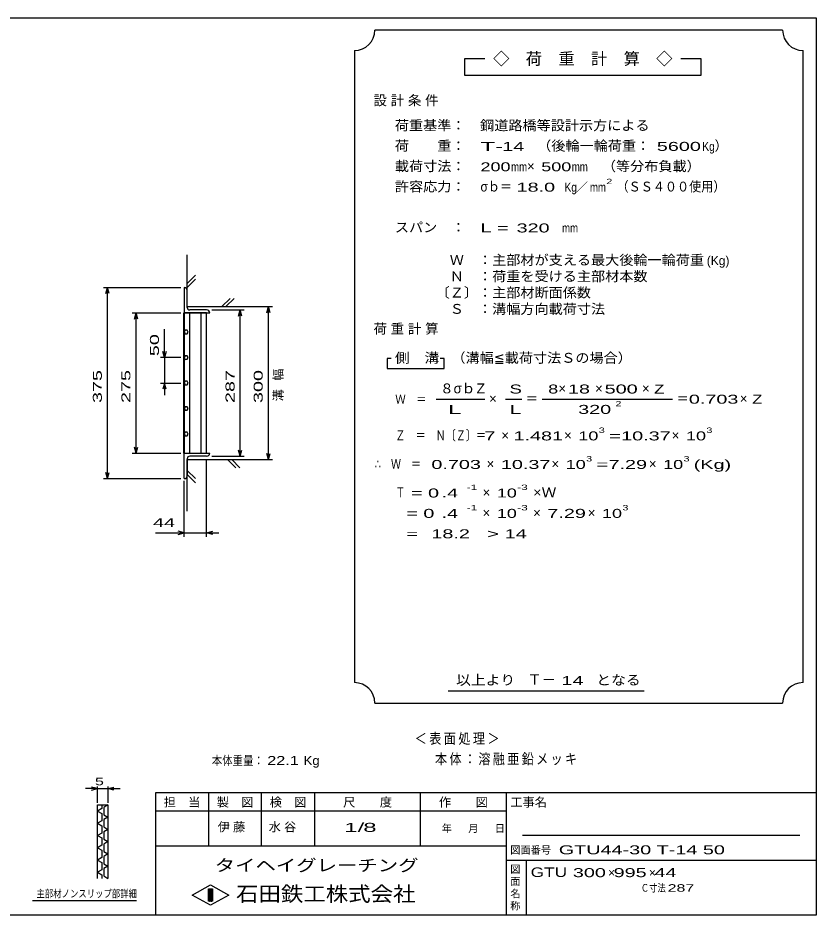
# Model space of a CAD drawing. Units: millimetres, scale not verified. Extents: x -1456 to 1385, y -1026 to 843.
# Drawn here: x -181 to 1385, y -917 to 843 of the extents above; entities that cross this region are included whole.
import ezdxf
from ezdxf.enums import TextEntityAlignment as Align

# ---------------------------------------------------------------- set-up
doc = ezdxf.new("R2010")
doc.units = ezdxf.units.MM
doc.header["$LTSCALE"] = 8
for name, color, linetype, lineweight in [('0_2', 150, 'Continuous', 25), ('16', 3, 'Continuous', 25), ('22', 4, 'Continuous', 25), ('24', 2, 'Continuous', 25), ('32', 4, 'Continuous', 25)]:
    doc.layers.add(name, color=color, linetype=linetype, lineweight=lineweight)
doc.styles.add('ベクトル', font='')
doc.styles.get('ベクトル').set_extended_font_data('ベクトル')

msp = doc.modelspace()

# ---------------------------------------------------------------- linework, layer by layer
at = {"layer": '0_2'}
for p, q in [((-1383.2, 842.8), (1384.8, 842.8)), ((1384.8, 842.8), (1384.8, -917.2)), ((1384.8, -677.2), (88.8, -677.2)), ((88.8, -677.2), (88.8, -917.2)), ((192.8, -677.2), (192.8, -781.2)), ((296.8, -781.2), (296.8, -677.2)), ((400.8, -677.2), (400.8, -781.2)), ((608.8, -781.2), (608.8, -677.2)), ((776.8, -677.2), (776.8, -917.2)), ((776.8, -713.2), (88.8, -713.2)), ((1352.8, -761.2), (808.8, -761.2)), ((88.8, -781.2), (776.8, -781.2)), ((776.8, -809.2), (1384.8, -809.2)), ((816.8, -917.2), (816.8, -809.2)), ((160.8, -878), (196.8, -858)), ((196.8, -858), (232.8, -878)), ((196.8, -898), (160.8, -878)), ((192.8, -866), (200.8, -866)), ((192.8, -890), (192.8, -866)), ((192.8, -866), (194.4, -866)), ((194.4, -866), (194.4, -890)), ((196, -890), (196, -866)), ((196, -866), (197.6, -866)), ((232.8, -878), (196.8, -898)), ((197.6, -866), (197.6, -890)), ((199.2, -890), (199.2, -866)), ((199.2, -866), (200.8, -866)), ((200.8, -866), (200.8, -890)), ((200.8, -866), (200.8, -890)), ((200.8, -890), (192.8, -890)), ((194.4, -890), (196, -890)), ((197.6, -890), (199.2, -890)), ((1384.8, -917.2), (-1383.2, -917.2))]:
    msp.add_line(p, q, dxfattribs=at)
at = {"layer": '16'}
for p, q in [((145, 314), (145, 264)), ((151, 275), (151, 308)), ((189, 270), (156, 270)), ((144.3, -11), (144.3, 264)), ((144.3, 264), (145, 264)), ((145, 264), (195, 264)), ((145, 264), (145, -11)), ((189, 264), (145, 264)), ((155.5, 264), (155.5, -11)), ((178.5, -11), (178.5, 264)), ((189, -11), (189, 264)), ((146.98, 229.95), (145, 226.47)), ((150.98, 229.98), (146.98, 229.95)), ((153, 226.5), (150.98, 229.98)), ((145, 226.47), (147.02, 223.02)), ((147.02, 223.02), (151.02, 223.05)), ((151.02, 223.05), (153, 226.53)), ((146.98, 179.95), (145, 176.47)), ((145, 176.47), (147.02, 173.02)), ((150.98, 179.98), (146.98, 179.95)), ((153, 176.5), (150.98, 179.98)), ((151.02, 173.05), (153, 176.53)), ((147.02, 173.02), (151.02, 173.05)), ((146.98, 129.95), (145, 126.47)), ((145, 126.47), (147.02, 123.02)), ((150.98, 129.98), (146.98, 129.95)), ((153, 126.5), (150.98, 129.98)), ((151.02, 123.05), (153, 126.53)), ((147.02, 123.02), (151.02, 123.05)), ((146.98, 79.95), (145, 76.47)), ((145, 76.47), (147.02, 73.02)), ((150.98, 79.98), (146.98, 79.95)), ((147.02, 73.02), (151.02, 73.05)), ((153, 76.5), (150.98, 79.98)), ((151.02, 73.05), (153, 76.53)), ((146.98, 29.95), (145, 26.47)), ((145, 26.47), (147.02, 23.02)), ((150.98, 29.98), (146.98, 29.95)), ((147.02, 23.02), (151.02, 23.05)), ((153, 26.5), (150.98, 29.98)), ((151.02, 23.05), (153, 26.53)), ((145, -11), (144.3, -11)), ((145, -11), (195, -11)), ((145, -61), (145, -11)), ((145, -11), (189, -11)), ((189, -17), (156, -17)), ((151, -22), (151, -55))]:
    msp.add_line(p, q, dxfattribs=at)
for centre, radius, start, end in [((145, 308), 6, 0, 90), ((156, 275), 5, 180, 270), ((189, 264), 6, 0, 90), ((156, -22), 5, 90, 180), ((189, -11), 6, 270, 0), ((145, -55), 6, 270, 0)]:
    msp.add_arc(centre, radius, start, end, dxfattribs=at)
at = {"layer": '22'}
for p, q in [((151, 276.5), (151, 378)), ((151, 322), (167, 338)), ((151, 314), (167, 330)), ((-13.4, 314), (138.6, 314)), ((-8.6, 302), (-5.4, 314)), ((-2.2, 302), (-5.4, 314)), ((-5.4, -61), (-5.4, 314)), ((219, 276.5), (235, 292.5)), ((227, 276.5), (243, 292.5)), ((151, 276.5), (318.2, 276.5)), ((199, 270), (263, 270)), ((251.8, 258), (255, 270)), ((258.2, 258), (255, 270)), ((255, -17), (255, 270)), ((307, 264.5), (310.2, 276.5)), ((313.4, 264.5), (310.2, 276.5)), ((310.2, -23.5), (310.2, 276.5)), ((42.6, 264), (138.6, 264)), ((47.4, 252), (50.6, 264)), ((53.8, 252), (50.6, 264)), ((50.6, -11), (50.6, 264)), ((106.6, 176.5), (106.6, 232.5)), ((138.6, 176.5), (98.6, 176.5)), ((106.6, 176.5), (103.4, 188.5)), ((109.8, 188.5), (106.6, 176.5)), ((106.6, 176.5), (106.6, 126.5)), ((98.6, 126.5), (138.6, 126.5)), ((106.6, 126.5), (103.4, 114.5)), ((109.8, 114.5), (106.6, 126.5)), ((106.6, 126.5), (106.6, 102.5)), ((50.6, -11), (47.4, 1)), ((50.6, -11), (53.8, 1)), ((42.6, -11), (138.6, -11)), ((199, -17), (263, -17)), ((255, -17), (251.8, -5)), ((255, -17), (258.2, -5)), ((310.2, -23.5), (307, -11.5)), ((310.2, -23.5), (313.4, -11.5)), ((151, -23.5), (318.2, -23.5)), ((151, -125), (151, -23.5)), ((189, -175.4), (189, -23.4)), ((246.2, -39.5), (230.2, -23.5)), ((254.2, -39.5), (238.2, -23.5)), ((-5.4, -61), (-8.6, -49)), ((-5.4, -61), (-2.2, -49)), ((167, -61), (151, -45)), ((-13.4, -61), (138.6, -61)), ((145, -175.4), (145, -65)), ((167, -69), (151, -53)), ((89, -167.4), (145, -167.4)), ((145, -167.4), (133, -164.2)), ((133, -170.6), (145, -167.4)), ((145, -167.4), (189, -167.4)), ((189, -167.4), (201, -164.2)), ((201, -170.6), (189, -167.4)), ((189, -167.4), (213, -167.4))]:
    msp.add_line(p, q, dxfattribs=at)
at = {"layer": '24', "color": 4}
for p, q in [((1319.2, 818.8), (519.2, 818.8)), ((479.2, 778.8), (479.2, -461.2)), ((1359.2, -461.2), (1359.2, 778.8)), ((735.2, 762.8), (695.2, 762.8)), ((695.2, 762.8), (695.2, 730.8)), ((1159.2, 762.8), (1119.2, 762.8)), ((1159.2, 730.8), (1159.2, 762.8)), ((695.2, 730.8), (1159.2, 730.8)), ((551.2, 174.8), (543.2, 174.8)), ((543.2, 174.8), (543.2, 154.8)), ((655.2, 174.8), (647.2, 174.8)), ((655.2, 154.8), (655.2, 174.8)), ((543.2, 154.8), (655.2, 154.8)), ((639.2, 94.8), (735.2, 94.8)), ((775.2, 94.8), (807.2, 94.8)), ((847.2, 94.8), (1103.2, 94.8)), ((663.2, -477.2), (1047.2, -477.2)), ((519.2, -501.2), (1319.2, -501.2))]:
    msp.add_line(p, q, dxfattribs=at)
for centre, start, end in [((479.2, 818.8), 270, 0), ((1359.2, 818.8), 180, 270), ((479.2, -501.2), 0, 90), ((1359.2, -501.2), 90, 180)]:
    msp.add_arc(centre, 40, start, end, dxfattribs=at)
at = {"layer": '32'}
for p, q in [((-24.8, -669.2), (-36.8, -666)), ((-24.8, -697.2), (-24.8, -665.2)), ((-4.8, -665.2), (-4.8, -697.2)), ((-4.8, -669.2), (7.2, -666)), ((-24.8, -669.2), (-48.8, -669.2)), ((-36.8, -672.4), (-24.8, -669.2)), ((-24.8, -669.2), (-4.8, -669.2)), ((7.2, -672.4), (-4.8, -669.2)), ((-4.8, -669.2), (19.2, -669.2)), ((-24.8, -701.2), (-4.8, -701.2)), ((-24.8, -845.2), (-24.8, -701.2)), ((-16.8, -701.2), (-16.8, -708.4)), ((-4.8, -701.2), (-12.8, -706)), ((-4.8, -701.2), (-4.8, -845.2)), ((-16.8, -708.4), (-24.8, -713.2)), ((-24.8, -713.2), (-16.8, -718)), ((-16.8, -718), (-16.8, -732.4)), ((-12.8, -706), (-12.8, -720.4)), ((-12.8, -720.4), (-4.8, -725.2)), ((-16.8, -732.4), (-24.8, -737.2)), ((-24.8, -737.2), (-16.8, -742)), ((-4.8, -725.2), (-12.8, -730)), ((-12.8, -730), (-12.8, -744.4)), ((-16.8, -756.4), (-24.8, -761.2)), ((-16.8, -742), (-16.8, -756.4)), ((-12.8, -744.4), (-4.8, -749.2)), ((-4.8, -749.2), (-12.8, -754)), ((-12.8, -754), (-12.8, -768.4)), ((-24.8, -761.2), (-16.8, -766)), ((-16.8, -766), (-16.8, -780.4)), ((-12.8, -768.4), (-4.8, -773.2)), ((-4.8, -773.2), (-12.8, -778)), ((-16.8, -780.4), (-24.8, -785.2)), ((-24.8, -785.2), (-16.8, -790)), ((-16.8, -790), (-16.8, -804.4)), ((-12.8, -778), (-12.8, -792.4)), ((-16.8, -804.4), (-24.8, -809.2)), ((-24.8, -809.2), (-16.8, -814)), ((-12.8, -792.4), (-4.8, -797.2)), ((-4.8, -797.2), (-12.8, -802)), ((-12.8, -802), (-12.8, -816.4)), ((-16.8, -814), (-16.8, -828.4)), ((-12.8, -816.4), (-4.8, -821.2)), ((-4.8, -821.2), (-12.8, -826)), ((-12.8, -826), (-12.8, -840.4)), ((-16.8, -828.4), (-24.8, -833.2)), ((-24.8, -833.2), (-16.8, -838)), ((-16.8, -838), (-16.8, -845.2)), ((-12.8, -840.4), (-4.8, -845.2)), ((51.2, -889.2), (-152.8, -889.2))]:
    msp.add_line(p, q, dxfattribs=at)

# ---------------------------------------------------------------- texts
at = {"layer": '0_2', "style": 'ベクトル'}
for s, height, p in [('担\u3000当', 17.6, (104.8, -695.6)), ('製\u3000図', 17.6, (208.8, -695.6)), ('検\u3000図', 17.6, (312.8, -695.6)), ('尺\u3000\u3000度', 17.6, (456.8, -695.6)), ('作\u3000\u3000図', 17.6, (644.8, -695.6)), ('工事名', 17.6, (784.8, -695.6)), ('年', 14.66, (650.4, -747.2)), ('月', 14.66, (702.4, -747.2)), ('日', 14.66, (754.4, -747.2)), ('図面番号', 14.66, (784.8, -789.6)), ('図', 14.66, (784.8, -827.2)), ('面', 14.66, (784.8, -851.2)), ('名', 14.66, (784.8, -875.2)), ('称', 14.66, (784.8, -899.2))]:
    msp.add_text(s, height=height, dxfattribs=at).set_placement(p, align=Align.MIDDLE_LEFT)
at = {"layer": '0_2', "color": 222, "style": 'ベクトル'}
for s, height, width, p in [('タイヘイグレーチング', 23.46, 1.25, (204.8, -819.6)), ('石田鉄工株式会社', 29.33, 1.1, (246.8, -875.6))]:
    msp.add_text(s, height=height, dxfattribs=dict(at, width=width)).set_placement(p, align=Align.MIDDLE_LEFT)
at = {"layer": '22', "color": 2, "style": 'ベクトル', "width": 1.65}
for s, p in [(' 50 ', (86.6, 168.5)), (' 375 ', (-25.4, 76.5)), (' 275 ', (30.6, 76.5)), (' 287 ', (235, 76.5)), (' 300 ', (290.2, 76.5))]:
    msp.add_text(s, height=17.6, rotation=90, dxfattribs=at).set_placement(p, align=Align.MIDDLE_LEFT)
at = {"layer": '22', "color": 2, "style": 'ベクトル'}
for s, height, width, p in [(' 44 ', 17.6, 1.65, (73, -147.4)), ('本体重量：', 17.6, 0.85, (199.2, -614)), (' 22.1', 17.6, 1.35, (299.2, -614)), ('Kg', 17.6, 1.1, (379.2, -614)), ('1/', 17.6, 2, (459.2, -745.2)), (' 8 ', 17.6, 2, (483.2, -745.2)), ('GTU44-30 T-14 50           ', 17.6, 1.65, (880, -789.2)), ('GTU', 18.77, 1.35, (824.8, -833.2)), (' 300 ', 17.6, 1.65, (896.8, -834)), (' 995 ', 17.6, 1.65, (976.8, -834)), (' 44 ', 17.6, 1.65, (1056.8, -834)), ('Ｃ寸法：', 14.66, 0.8, (1040.8, -864)), (' 287 ', 14.66, 1.6, (1084.8, -864))]:
    msp.add_text(s, height=height, dxfattribs=dict(at, width=width)).set_placement(p, align=Align.MIDDLE_LEFT)
for p in [(976.8, -834), (1056.8, -834)]:
    msp.add_text('×', height=17.6, dxfattribs=at).set_placement(p, align=Align.MIDDLE_LEFT)
at = {"layer": '22', "color": 2, "insert": (330.2, 90.5), "char_height": 17.6, "attachment_point": 4, "rotation": 90, "style": 'ベクトル'}
msp.add_mtext('\\T1.67;溝幅', dxfattribs=at)
at = {"layer": '22', "color": 2, "attachment_point": 4, "style": 'ベクトル'}
for s, insert, char_height in [('\\T1.2;\\W0.85;＜表面処理＞', (597.2, -572), 20.53), ('\\T1.19;\\W0.85;本体：溶融亜鉛メッキ', (637.2, -612), 20.53), ('\\T1.25;伊藤\u3000', (210.8, -745.2), 17.6), ('\\T1.25;水谷\u3000', (310.8, -745.2), 17.6)]:
    msp.add_mtext(s, dxfattribs=dict(at, insert=insert, char_height=char_height))
at = {"layer": '24', "style": 'ベクトル'}
for s, height, p in [('◇\u3000荷\u3000重\u3000計\u3000算\u3000◇', 23.46, (751.2, 762.8)), ('）', 19.35, (1185.6, 592)), ('×', 19.35, (817.6, 552)), ('／', 17.6, (913.2, 510.8)), ('(Kg)', 17.6, (1170.4, 366.8)), ('８', 19.35, (647.2, 116)), ('σｂ', 19.35, (673.6, 116)), ('Ｚ', 19.35, (713.6, 116)), ('×', 19.35, (879.2, 116)), ('×', 19.35, (951.2, 116)), ('×', 19.35, (1043.2, 116)), ('×', 19.35, (743.2, 96)), ('×', 19.35, (1235.2, 96)), ('×', 19.35, (767.2, 24)), ('×', 19.35, (890.4, 24)), ('×', 19.35, (1101.6, 24)), ('×', 19.35, (738.4, -32)), ('×', 19.35, (865.6, -32)), ('×', 19.35, (1056.8, -32)), ('×', 19.35, (730.4, -88)), ('×', 19.35, (730.4, -128)), ('×', 19.35, (829.6, -128)), ('×', 19.35, (936.8, -128)), ('Ｔ－', 20.53, (818.4, -455.2))]:
    msp.add_text(s, height=height, dxfattribs=at).set_placement(p, align=Align.MIDDLE_LEFT)
for s, height, width, p in [('荷重基準：\u3000', 19.35, 1.05, (558.4, 632)), ('鋼道路橋等設計示方による', 19.35, 1.05, (725.6, 632)), ('荷\u3000\u3000重：\u3000', 19.35, 1.05, (558.4, 592)), ('T-', 17.6, 2, (726.4, 590.8)), (' 14 ', 17.6, 1.65, (758.4, 590.8)), ('（後輪一輪荷重：', 19.35, 1.05, (837.6, 592)), (' 5600', 17.6, 1.65, (1061.6, 590.8)), ('Kg', 17.6, 0.85, (1161.6, 590.8)), ('載荷寸法：\u3000', 19.35, 1.05, (558.4, 552)), ('\u3000（等分布負載）', 19.35, 1.05, (936.8, 552)), ('200', 17.6, 1.5, (726.4, 550.8)), ('mm', 17.6, 0.8, (786.4, 550.8)), ('500', 17.6, 1.5, (845.6, 550.8)), ('mm', 17.6, 0.8, (905.6, 550.8)), ('許容応力：\u3000', 19.35, 1.05, (558.4, 512)), ('σｂ＝', 19.35, 0.9, (726.4, 512)), (' 18.0', 17.6, 1.65, (786.4, 510.8)), ('Kg', 17.6, 0.85, (891.2, 510.8)), ('mm', 17.6, 0.8, (941.2, 510.8)), ('2', 10.56, 1.5, (973.2, 522)), ('（ＳＳ４００使用）', 19.35, 0.9, (993.2, 512)), ('スパン\u3000：\u3000', 19.35, 1.05, (558.4, 432)), ('L =', 17.6, 1.65, (726.4, 430.8)), (' 320 ', 17.6, 1.65, (786.4, 430.8)), ('mm', 17.6, 0.8, (886.4, 430.8)), ('\u3000Ｗ\u3000：主部材が支える最大後輪一輪荷重', 19.35, 1.05, (638.4, 368)), ('\u3000Ｎ\u3000：荷重を受ける主部材本数', 19.35, 1.05, (638.4, 336)), ('〔Ｚ〕：主部材断面係数', 19.35, 1.05, (638.4, 304)), ('\u3000Ｓ\u3000：溝幅方向載荷寸法', 19.35, 1.05, (638.4, 272)), ('側\u3000溝', 19.35, 1.1, (558.4, 176)), ('\u3000（溝幅≦載荷寸法Ｓの場合）', 19.35, 1.05, (641.6, 176)), ('S', 17.6, 1.55, (783.2, 114.8)), ('8', 17.6, 1.5, (859.2, 114.8)), (' 18 ', 17.6, 1.65, (887.2, 114.8)), (' 500 ', 17.6, 1.65, (959.2, 114.8)), ('Z', 17.6, 1.4, (1067.2, 114.8)), ('Ｗ\u3000＝', 17.6, 0.85, (559.2, 94.8)), ('＝', 19.35, 0.9, (815.2, 96)), ('2', 10.56, 1.5, (991.2, 86)), ('＝', 19.35, 0.9, (1111.2, 96)), ('0.703', 17.6, 1.65, (1135.2, 94.8)), ('Z', 17.6, 1.4, (1259.2, 94.8)), ('L', 17.6, 1.8, (783.2, 74.8)), (' 320 ', 17.6, 1.65, (907.2, 74.8)), ('Ｚ\u3000＝\u3000Ｎ〔Ｚ〕＝', 19.35, 0.75, (559.2, 24)), ('3', 10.56, 1.5, (958.4, 34)), ('3', 10.56, 1.5, (1169.6, 34)), (' 7 ', 17.6, 1.65, (723.2, 22.8)), ('1.481', 17.6, 1.65, (791.2, 22.8)), ('10', 17.6, 1.5, (918.4, 22.8)), ('=', 17.6, 1.7, (978.4, 22.8)), ('10.37', 17.6, 1.65, (1002.4, 22.8)), ('10', 17.6, 1.5, (1129.6, 22.8)), ('3', 10.56, 1.5, (933.6, -22)), ('3', 10.56, 1.5, (1124.8, -22)), ('∴\u3000Ｗ\u3000＝', 19.35, 0.75, (519.2, -32)), (' 0.703', 17.6, 1.65, (619.2, -33.2)), ('10.37', 17.6, 1.65, (766.4, -33.2)), ('10', 17.6, 1.5, (893.6, -33.2)), ('=', 17.6, 1.7, (953.6, -33.2)), ('7.29', 17.6, 1.65, (977.6, -33.2)), ('10', 17.6, 1.5, (1084.8, -33.2)), ('(Kg)', 17.6, 1.65, (1144.8, -33.2)), ('Ｔ', 19.35, 0.75, (559.2, -88)), (' = 0', 17.6, 1.65, (579.2, -89.2)), (' .4 ', 17.6, 1.65, (639.2, -89.2)), ('-1', 10.56, 1.65, (699.2, -78)), ('10', 17.6, 1.5, (758.4, -89.2)), ('-3', 10.56, 1.65, (798.4, -78)), ('×Ｗ', 19.35, 1.1, (829.6, -88)), ('  = 0', 17.6, 1.65, (559.2, -129.2)), (' .4 ', 17.6, 1.65, (639.2, -129.2)), ('-1', 10.56, 1.65, (699.2, -118)), ('10', 17.6, 1.5, (758.4, -129.2)), ('-3', 10.56, 1.65, (798.4, -118)), ('7.29', 17.6, 1.65, (857.6, -129.2)), ('10', 17.6, 1.5, (964.8, -129.2)), ('3', 10.56, 1.5, (1004.8, -118)), ('  =', 17.6, 1.65, (559.2, -169.2)), (' 18.2', 17.6, 1.65, (619.2, -169.2)), ('>', 17.6, 1.7, (739.2, -169.2)), (' 14 ', 17.6, 1.65, (763.2, -169.2)), ('以上より\u3000', 19.35, 1.1, (678.4, -456)), (' 14 ', 17.6, 1.65, (874.4, -457.2)), ('となる', 19.35, 1.1, (953.6, -456))]:
    msp.add_text(s, height=height, dxfattribs=dict(at, width=width)).set_placement(p, align=Align.MIDDLE_LEFT)
at = {"layer": '24', "attachment_point": 4, "style": 'ベクトル'}
for s, insert, char_height in [('\\T1.28;設計条件', (516.4, 680), 19.35), ('\\T1.28;荷重計算', (516.4, 232), 19.35), ('\\T1.5;\\W2;\\~L\\~', (643.2, 74.8), 17.6)]:
    msp.add_mtext(s, dxfattribs=dict(at, insert=insert, char_height=char_height))
at = {"layer": '32', "color": 2, "style": 'ベクトル'}
for s, width, p in [(' 5 ', 1.6, (-38.8, -655.2)), ('主部材ノンスリップ部詳細', 0.8, (-144.8, -875.2))]:
    msp.add_text(s, height=14.66, dxfattribs=dict(at, width=width)).set_placement(p, align=Align.MIDDLE_LEFT)

doc.saveas('drawing.dxf')
